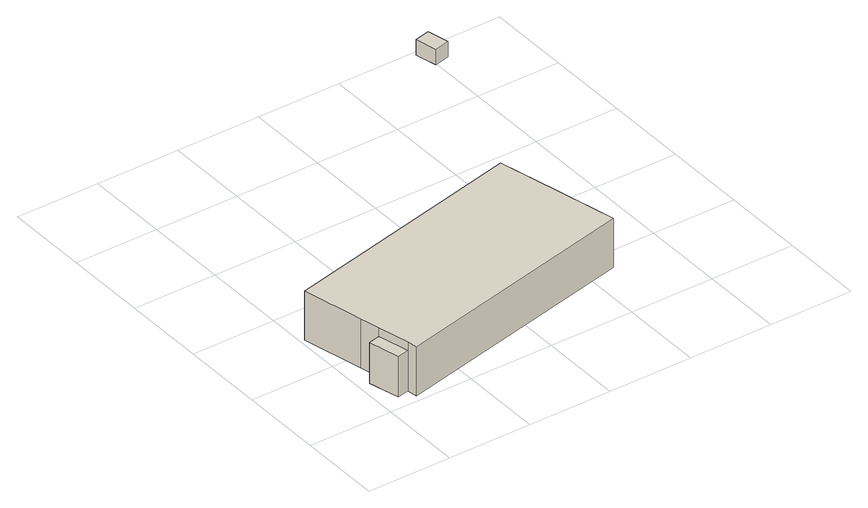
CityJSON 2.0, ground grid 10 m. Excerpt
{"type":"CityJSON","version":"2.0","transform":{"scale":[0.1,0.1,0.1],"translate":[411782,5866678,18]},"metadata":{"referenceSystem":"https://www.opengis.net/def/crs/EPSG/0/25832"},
"CityObjects":{
"building1":{"type":"Building","attributes":{"Gemeindeschluessel":"03454033","AbsoluteHoehe":"18.701","MittlereTraufHoehe":"24.47","Firsthoehe":"25.732","function":"31001_2500","roofType":"3100","measuredHeight":7.03},"address":[{"country":"Germany","locality":"Lorup"}],"children":["building1-1"],"geometry":[{"type":"MultiSurface","lod":"1","boundaries":[[[0,1,2,3,4,5,6,7]],[[8,9,10,11,12,13,14,15]],[[6,16,17,7]],[[9,8,6,5]],[[10,9,5,4]],[[11,10,4,3]],[[12,11,3,2]],[[13,12,2,1]],[[14,13,1,0]],[[15,14,0,7]],[[16,8,15,17]]]}]},
"building1-1":{"type":"BuildingPart","attributes":{"AbsoluteHoehe":"18.701","MittlereTraufHoehe":"23.74","Firsthoehe":"23.74","roofType":"1000","measuredHeight":5.04},"parents":["building1"],"geometry":[{"type":"MultiSurface","lod":"1","boundaries":[[[17,16,18,19]],[[20,8,15,21]],[[20,21,19,18]],[[8,20,18,16]],[[21,15,17,19]],[[15,8,16,17]]]}]},
"building2":{"type":"Building","attributes":{"Gemeindeschluessel":"03454033","AbsoluteHoehe":"18.908","MittlereTraufHoehe":"20.774","Firsthoehe":"20.774","function":"31001_2500","roofType":"1000","measuredHeight":1.87},"address":[{"country":"Germany","locality":"Lorup"}],"geometry":[{"type":"MultiSurface","lod":"1","boundaries":[[[22,23,24,25]],[[26,27,28,29]],[[26,29,25,24]],[[27,26,24,23]],[[28,27,23,22]],[[29,28,22,25]]]}]}
},
"vertices":[
[38,8,67],[332,75,67],[315,148,67],[298,221,67],[5,154,67],[22,81,67],[27,57,67],[36,20,67],[27,57,7],[22,81,7],[5,154,7],[298,221,7],[315,148,7],[332,75,7],[38,8,7],[36,20,7],[27,57,57],[36,20,57],
[13,54,57],[22,17,57],[13,54,7],[22,17,7],
[391,493,28],[397,467,28],[415,471,28],[409,497,28],[415,471,9],[397,467,9],[391,493,9],[409,497,9]
]}
